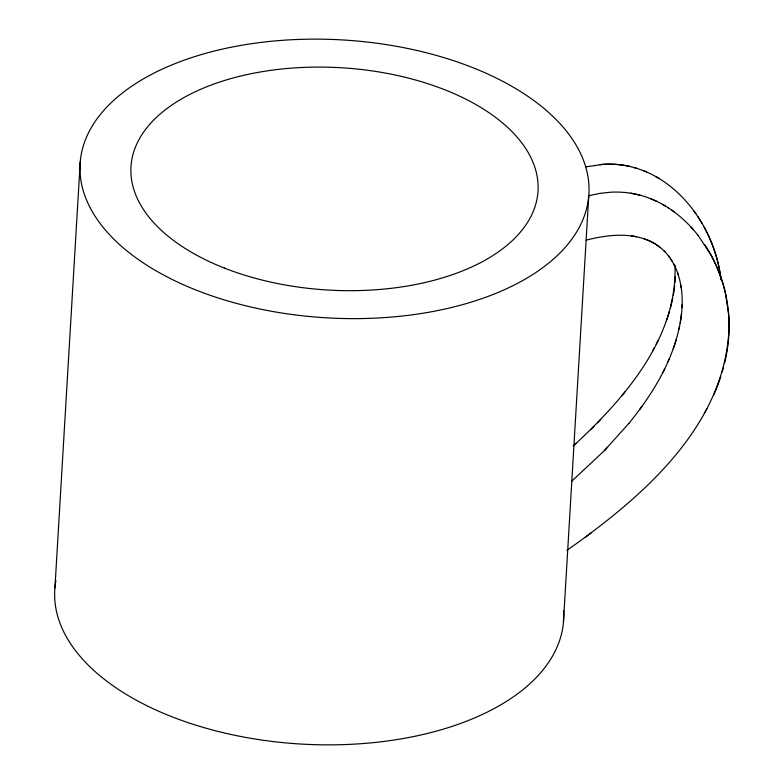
<?xml version="1.0" encoding="UTF-8"?>
<svg xmlns="http://www.w3.org/2000/svg" width="784" height="784" viewBox="0 0 784 784"><rect width="100%" height="100%" fill="white"/><g stroke="black" fill="none" stroke-linecap="round" stroke-linejoin="round"><path stroke-width="1.18" d="M576.191 443.283L573.173 446.008A570.507 471.223 -13.8 0 0 576.201 443.283C625.691 397.018 677.552 337.414 674.965 265.364M628.974 423.282C654.023 392.461 675.622 356.74 681.149 316.765C684.746 291.119 679.728 260.288 656.678 244.882A57.105 47.167 -13.8 0 0 648.427 240.433C628.631 232.182 606.316 235.043 586.099 240.139M675.249 276.821L674.926 282.769M681.992 307.681L682.109 304.721M54.929 587.863L80.252 161.631M563.422 622.369L588.745 196.137A254.849 139.17 3.4 0 0 217.923 50.156A254.849 139.17 3.4 0 0 196.833 290.354A254.849 139.17 3.4 0 0 588.745 196.137M672.741 298.224L670.477 307.789M678.924 329.29L679.601 326.124M566.803 550.466C641.822 497.507 725.592 426.31 729.1 327.104A208.132 171.912 -13.8 0 0 728.62 314.09L725.425 293.138A209.485 173.029 -13.8 0 0 722.142 281.084L716.331 265.786L711 254.986A207.133 171.088 -13.8 0 0 704.875 244.814M722.211 371.988L723.505 367.422M667.87 362.022L669.33 358.69M656.188 344.215L657.874 340.844M663.048 372.116L664.734 368.745M652.602 350.977L654.434 347.596M704.365 413.423L706.894 408.807M639.646 409.571L642.135 406.151M622.124 395.381L624.897 391.951M628.974 423.282L604.337 450.682L571.526 481.405M597.477 422.782L600.799 419.362M604.337 450.682L607.649 447.262M590.646 429.622L594.096 426.202M585.001 537.54L591.116 533.002M589.235 195.608L599.848 193.383L610.305 192.237A83.378 68.865 -13.8 0 1 630.679 193.197C644.174 195.324 657.11 200.537 668.546 207.985M585.932 166.845L603.445 164.336A83.378 68.865 -13.8 0 1 623.799 165.297C670.065 172.813 704.15 213.787 716.478 257.152A216.678 178.977 -13.8 0 1 721.143 279.8M631.394 235.915L636.588 236.778M630.65 193.197L640.518 195.314M630.395 166.58L627.112 165.885A83.555 69.021 -13.8 0 0 599.976 164.591M633.668 167.413L636.902 168.354M643.899 238.718L648.427 240.433A56.605 46.756 -13.8 0 1 654.718 243.648A59.349 49.02 -13.8 0 1 660.393 247.617M643.301 170.589L646.447 171.882M650.161 198.489L656.424 201.194M655.689 176.459L658.707 178.213M662.549 204.359L665.567 206.114M668.546 207.985C679.855 215.355 689.763 224.783 698.093 235.386M671.486 209.965L674.377 212.052M663.823 250.655L665.43 252.291M690.704 226.733L693.232 229.526M698.103 235.386L710.99 254.976A210.925 174.215 -13.8 0 1 716.331 265.786A216.374 178.723 -13.8 0 1 724.671 362.874M668.438 255.8L669.83 257.662M693.575 210.543L695.829 213.679M698.015 216.913L702.18 223.616M671.153 259.602L672.398 261.601M673.574 263.669L674.681 265.815M677.533 272.616L678.336 275.017M680.786 285.131L681.208 287.797M720.663 276.634L718.565 265.237A209.485 173.029 -13.8 0 0 715.282 253.183A214.836 177.449 -13.8 0 0 709.471 237.885A210.739 174.068 -13.8 0 0 704.13 227.076M720.829 277.683L721.084 279.8M674.652 285.797A180.085 148.754 -13.8 0 1 673.338 295.078M669.575 311.023A218.824 180.741 -13.8 0 1 666.371 320.842M676.425 338.923A218.824 180.741 -13.8 0 1 673.231 348.743M681.502 313.698A180.085 148.754 -13.8 0 1 680.189 322.979M720.78 376.555A240.953 199.028 -13.8 0 1 713.675 394.95M563.539 610.599A254.849 139.17 3.4 0 1 301.105 744.055A254.849 139.17 3.4 0 1 55.909 580.64M224.361 268.059A203.879 111.338 3.4 0 0 537.893 192.688A203.879 111.338 3.4 0 0 241.237 75.901A203.879 111.338 3.4 0 0 224.361 268.059"/></g></svg>
